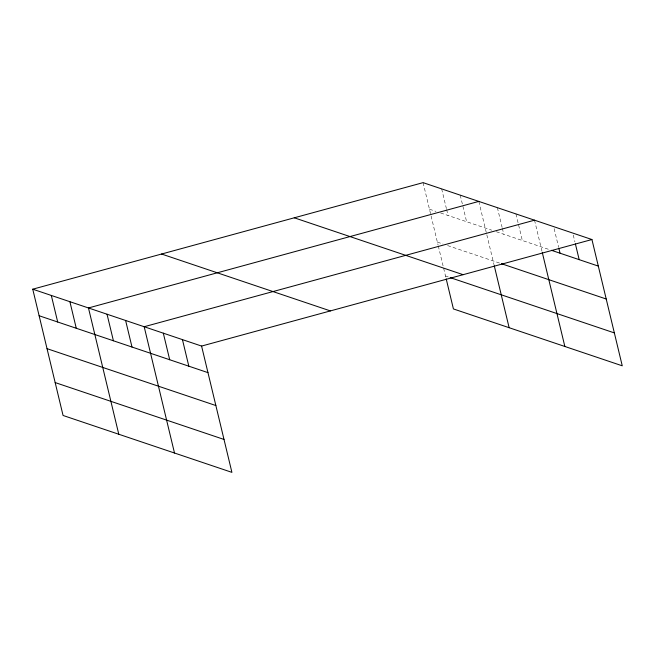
<?xml version="1.0" encoding="UTF-8"?>
<svg xmlns="http://www.w3.org/2000/svg" width="655" height="655" viewBox="0 0 655 655"><rect width="100%" height="100%" fill="white"/><g stroke="black" fill="none" stroke-linecap="round" stroke-linejoin="round"><path stroke-width="0.49" stroke-dasharray="3.27 2.46" d="M429.467 209.207L435.968 211.401M440.61 212.965L491.684 230.167M496.334 231.739L549.512 249.653M437.368 242.113L442.944 243.996M447.586 245.56L499.585 263.081M445.515 276.017L448.298 276.959M573.272 235.047L574.926 241.932M554.13 228.603L558.625 247.295M534.529 220.186L542.07 251.594M515.952 213.931L522.33 240.491M497.382 207.668L502.107 227.351M502.344 228.333L503.76 234.236M478.813 201.412L494.017 264.759M460.236 195.157L466.614 221.726M441.667 188.902L446.391 208.577M446.628 209.559L448.045 215.462M423.089 182.639L430.867 215.02M431.096 215.986L438.072 245.019M438.301 245.993L445.973 277.957"/><path stroke-width="0.98" d="M32.75 289.191L201.584 346.069L231.911 472.361L63.068 415.475L32.75 289.191L423.089 182.639L591.932 239.525L622.25 365.809L453.416 308.931L446.211 278.924M478.813 201.412L88.466 307.956L118.784 434.249M534.529 220.186L144.182 326.73L174.5 453.014M201.584 346.069L591.932 239.525M551.428 250.3L598.31 266.094M501.443 263.703L606.211 298.999M294.283 217.804L463.118 274.682M450.157 277.589L614.349 332.904M161.564 254.025L330.398 310.912M39.128 315.751L207.971 372.638M47.029 348.665L215.863 405.543M55.167 382.569L224.01 439.448M575.393 243.906L579.176 259.642M558.862 248.278L560.041 253.198M542.299 252.56L564.847 346.47M494.255 265.733L509.132 327.697M182.45 339.626L188.828 366.194M163.316 333.182L169.694 359.742M125.613 320.475L131.991 347.044M107.035 314.22L113.413 340.78M69.897 301.701L76.275 328.27M51.319 295.446L57.697 322.014"/></g></svg>
